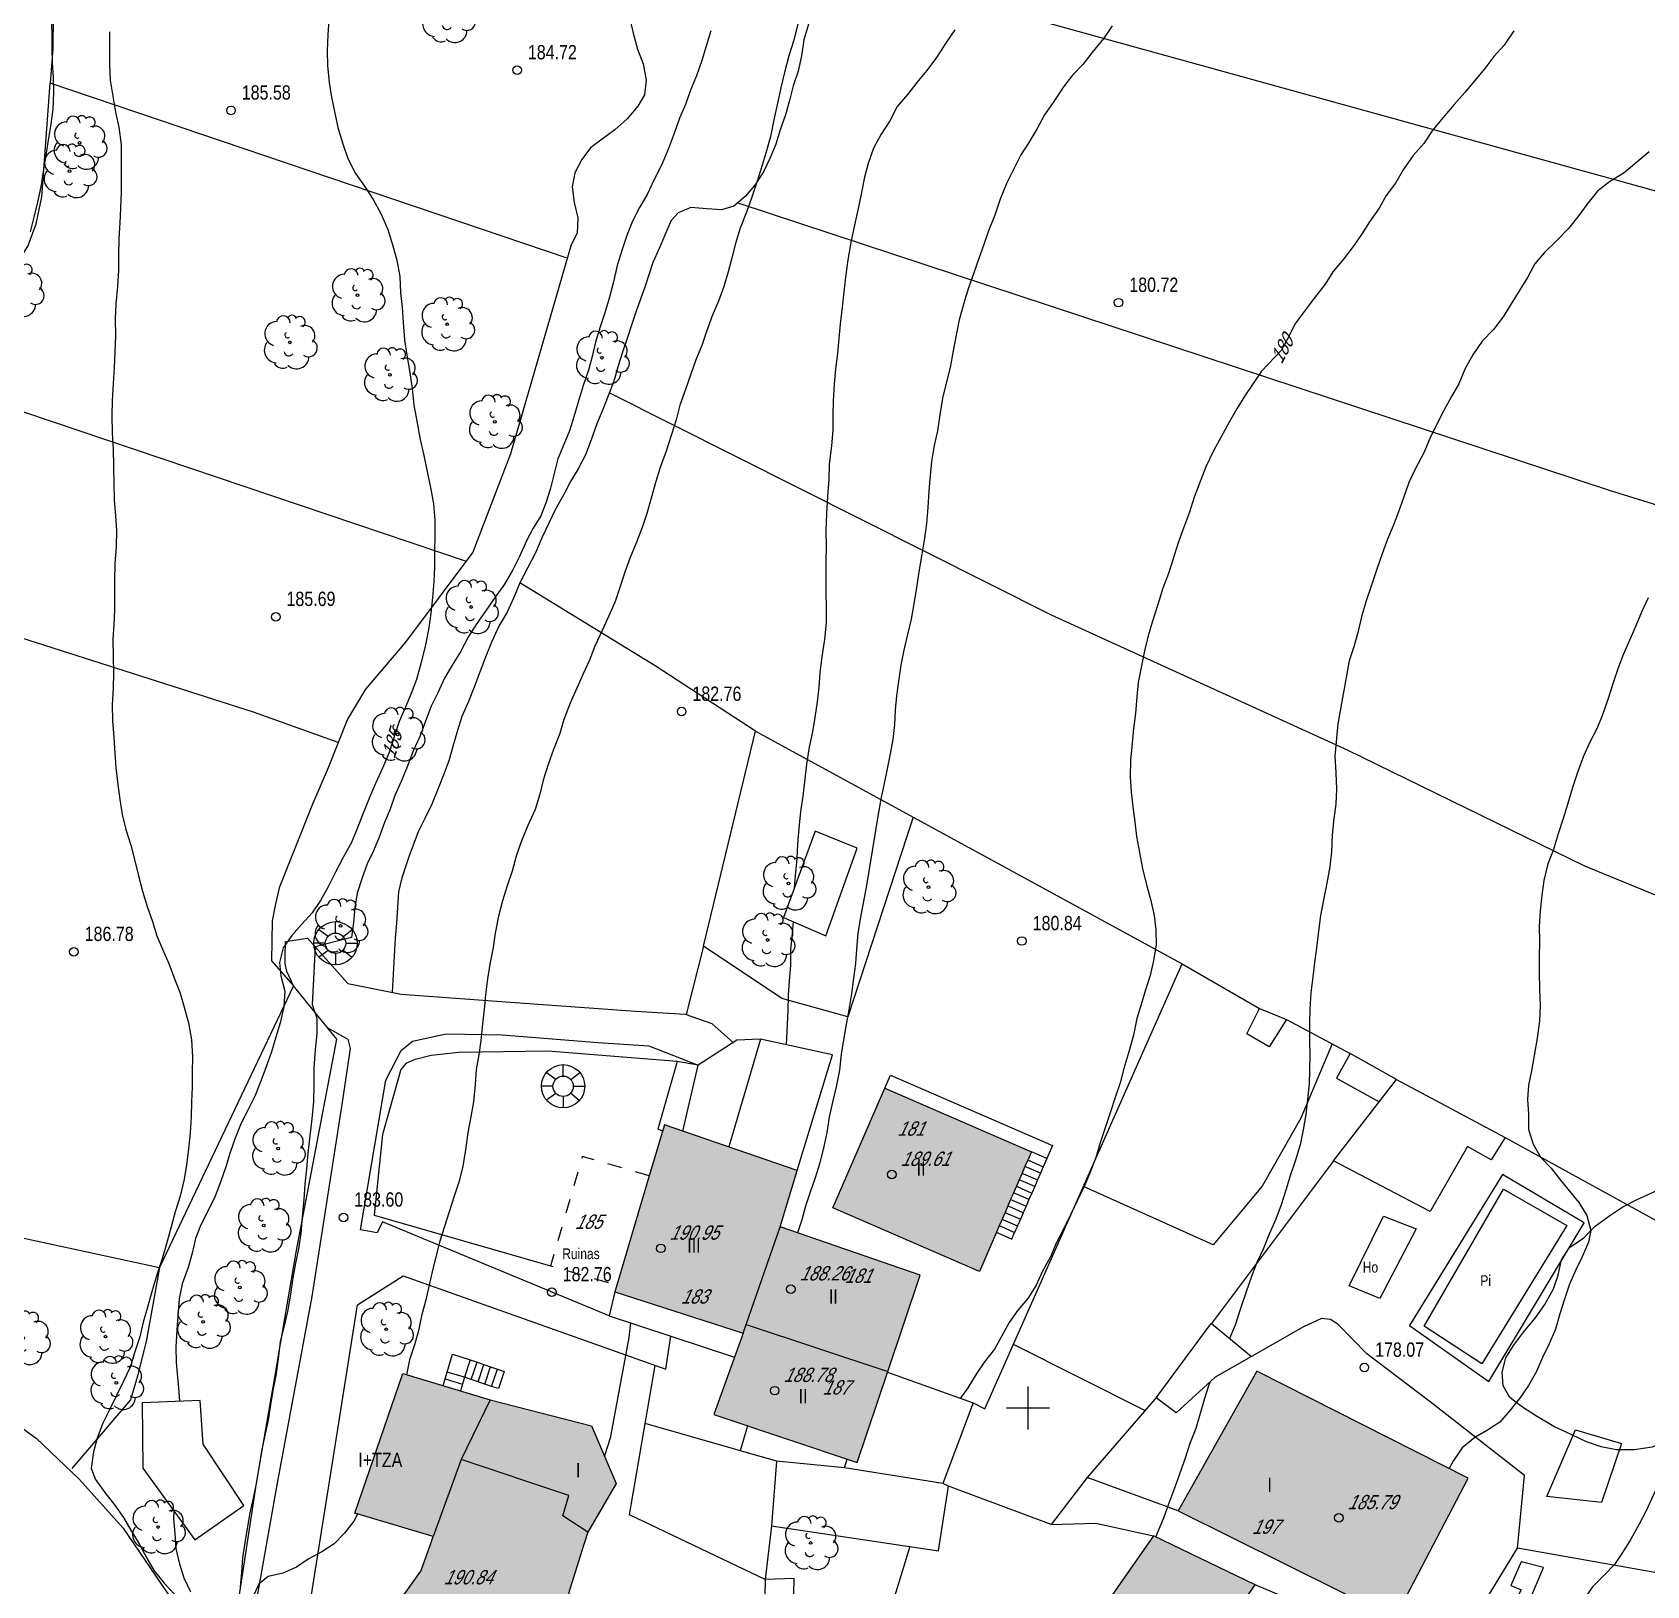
# Model space of a CAD drawing. Header units: metres. Extents: x 523239 to 523998, y 4669208 to 4669802.
# Drawn here: x 523430.5 to 523543.2, y 4669487.6 to 4669596 of the extents above; entities that cross this region are included whole.
import ezdxf
from ezdxf.enums import TextEntityAlignment as Align

# ---------------------------------------------------------------- set-up
doc = ezdxf.new("R2010")
doc.units = ezdxf.units.M
doc.header["$MEASUREMENT"] = 0
doc.linetypes.add('DISCONT', pattern=[2, 1, -1])
for name, color, linetype in [('031006 Cota terreno', 9, 'Continuous'), ('031007 Cota edificio', 7, 'Continuous'), ('032011 Curva cada 1 m', 40, 'Continuous'), ('032015 Curva cada 5 m', 34, 'Continuous'), ('032022 Curva cada 1 m de baja fiabilidad', 40, 'Continuous'), ('033006 Texto cota terreno', 9, 'Continuous'), ('033007 Texto cota edificio', 9, 'Continuous'), ('033015 Texto curva maestra', 42, 'Continuous'), ('042013 Piscina', 4, 'Continuous'), ('052001 Edificacion', 2, 'Continuous'), ('052004 Porche Tejavana', 7, 'Continuous'), ('052005 Ruinas', 2, 'DISCONT'), ('052006 Division alturas', 9, 'Continuous'), ('052007 Medianera principal', 7, 'Continuous'), ('052016 Cobertizo', 7, 'Continuous'), ('052020 Edificacion alero', 2, 'Continuous'), ('052024 Horreo', 7, 'Continuous'), ('052027 Edificacion por pie_alero', 2, 'Continuous'), ('052028 Edificacion pie nuevo', 2, 'Continuous'), ('053000 Textos varios', 7, 'Continuous'), ('053006 Texto altura edificio', 7, 'Continuous'), ('053009 Texto altura edificio predominante', 7, 'Continuous'), ('063002 Texto portal', 7, 'Continuous'), ('072003 Camino', 7, 'Continuous'), ('072004 Bordillo Acera', 1, 'Continuous'), ('072013 Escaleras', 1, 'Continuous'), ('082001 Valla Alambrada', 7, 'ALAMBRADA'), ('082002 Muro Tapia', 6, 'Continuous'), ('082003 Puerta', 7, 'Continuous'), ('082004 Linde', 3, 'Continuous'), ('082009 Linde Antigua', 104, 'Continuous'), ('101001 Arbol', 3, 'Continuous'), ('102002 Zona arbolada', 3, 'MASA'), ('102006 Seto', 3, 'SETO'), ('141001 Farola baculo', 7, 'Continuous'), ('990001 Sombreados', 7, 'Continuous'), ('992007 Cuadricula', 7, 'Continuous')]:
    doc.layers.add(name, color=color, linetype=linetype)
doc.styles.get("Standard").update_dxf_attribs({"font": 'arial.ttf'})
doc.linetypes.add('ALAMBRADA', pattern='A,3,[131,GEOGRAMA.SHX,S=0.5,R=0,X=0,Y=0],3', length=6)
doc.linetypes.add('MASA', pattern='A,0.0001,[130,GEOGRAMA.SHX,S=0.5,R=180,X=0,Y=0],-2.9', length=2.9001)
doc.linetypes.add('SETO', pattern='A,0,-1.2,1,[135,GEOGRAMA.SHX,S=0.4,R=0,X=0.5,Y=-0.5],1', length=3.2)

# ---------------------------------------------------------------- blocks, each defined once
blk = doc.blocks.new('COTAP')
at = {"color": 0}
blk.add_circle((0, 0), 0.3, dxfattribs=at)
blk = doc.blocks.new('ARBOL')
at = {"color": 0}
blk.add_circle((0, 0), 0.0939, dxfattribs=at)
for centre, radius, start, end in [((-0.9, 0.61), 0.852, 92.28, 254.58), ((-0.45, 1.37), 0.48, 359.2878, 173.6078), ((0.16, 1.55), 0.336, 23.1565, 160.4665), ((0.7, 1.41), 0.384, 301.578, 139.328), ((1.05, 0.46), 0.708, 319.8556, 114.7656), ((-0.15, 0.51), 0.192, 119.14, 310.56), ((1.31, -0.4), 0.612, 235.5275, 62.0275), ((-0.89, -0.54), 0.888, 142.64, 266.54), ((-0.06, -0.61), 0.336, 189.64, 323.88), ((0.48, -1), 0.852, 224.67, 0.24), ((-0.48, -1.08), 0.72, 213.78, 295.32)]:
    blk.add_arc(centre, radius, start, end, dxfattribs=at)
blk = doc.blocks.new('FAROLAG')
at = {"color": 0}
for p, q in [((0, 0.71), (0, 1.51)), ((-0.71, 0), (-1.51, 0)), ((-1.17, 0.96), (-0.51, 0.49)), ((1.17, 0.95), (0.55, 0.45)), ((0.71, 0), (1.51, 0)), ((-1.17, -0.95), (-0.51, -0.48)), ((0, -0.71), (0, -1.51)), ((1.13, -1), (0.51, -0.49))]:
    blk.add_line(p, q, dxfattribs=at)
for radius in [1.51, 0.71]:
    blk.add_circle((0, 0), radius, dxfattribs=at)

msp = doc.modelspace()

# ---------------------------------------------------------------- hatches: boundary and pattern name
at = {"layer": '990001 Sombreados', "true_color": 0xafafaf}
for points in [[(523490.01, 4669522.32), (523500.23, 4669517.87), (523499.98, 4669517.3), (523499.78, 4669516.85), (523499.58, 4669516.39), (523499.38, 4669515.93), (523499.18, 4669515.47), (523498.98, 4669515.01), (523498.78, 4669514.55), (523498.59, 4669514.1), (523498.39, 4669513.64), (523498.19, 4669513.18), (523497.99, 4669512.72), (523497.79, 4669512.26), (523496.6, 4669509.53), (523486.38, 4669513.97)], [(523482.71, 4669512.64), (523480.33, 4669505.83), (523480.11, 4669505.21), (523471.16, 4669508.11), (523471.3, 4669508.58), (523473.57, 4669516.19), (523474.64, 4669519.77), (523483.9, 4669516.58)], [(523480.33, 4669505.83), (523490.21, 4669502.55), (523492.48, 4669509.26), (523482.71, 4669512.64)], [(523480.33, 4669505.83), (523480.11, 4669505.21), (523478.08, 4669499.54), (523488.07, 4669496.2), (523490.21, 4669502.55)], [(523510.47, 4669492.82), (523525.59, 4669485.31), (523530.7, 4669495.1), (523515.95, 4669502.56)], [(523462.47, 4669500.57), (523469.53, 4669498.75), (523471.26, 4669494.74), (523469.29, 4669491.33), (523469.01, 4669490.47), (523467.93, 4669487.06), (523468.61, 4669486.78), (523467.37, 4669483.33), (523463.62, 4669485.17), (523459.71, 4669479.7), (523457.63, 4669481.35), (523454.32, 4669483.98), (523457.63, 4669488.6), (523458.31, 4669490.48), (523458.5, 4669491.02), (523453.02, 4669492.66), (523456.37, 4669502.4)], [(523508.74, 4669491.08), (523515.85, 4669487.66), (523513.17, 4669483.81), (523506.36, 4669474.06), (523505.74, 4669473.16), (523502, 4669467.8), (523495.58, 4669472.24)]]:
    msp.add_hatch(color=253, dxfattribs=at).paths.add_polyline_path(points, flags=0)

# ---------------------------------------------------------------- linework, layer by layer
at = {"layer": '032011 Curva cada 1 m'}
for points, elevation in [([(523431.85, 4669597), (523431.89, 4669595.92), (523431.9, 4669594.9), (523431.92, 4669593.87), (523431.99, 4669592.85), (523432, 4669591.81), (523431.95, 4669590.65), (523431.81, 4669589.6), (523431.64, 4669588.48), (523431.47, 4669587.4), (523431.29, 4669586.3), (523431.13, 4669585.23), (523430.88, 4669584.15), (523430.63, 4669583.11), (523430.38, 4669582.08)], 187), ([(523435.91, 4669596.05), (523435.92, 4669594.88), (523435.91, 4669593.75), (523435.96, 4669592.67), (523436.14, 4669591.56), (523436.34, 4669590.44), (523436.56, 4669589.38), (523436.72, 4669588.17), (523436.73, 4669586.96), (523436.72, 4669585.92), (523436.73, 4669584.84), (523436.69, 4669583.72), (523436.63, 4669582.72), (523436.56, 4669581.62), (523436.55, 4669580.44), (523436.53, 4669579.41), (523436.47, 4669578.26), (523436.35, 4669577.05), (523436.31, 4669576.01), (523436.32, 4669574.85), (523436.28, 4669573.7), (523436.23, 4669572.62), (523436.16, 4669571.49), (523436.1, 4669570.29), (523436.08, 4669569.23), (523436.1, 4669568.06), (523436.16, 4669566.9), (523436.2, 4669565.7), (523436.21, 4669564.49), (523436.24, 4669563.39), (523436.33, 4669562.25), (523436.4, 4669561.25), (523436.37, 4669560.12), (523436.29, 4669558.94), (523436.26, 4669557.77), (523436.26, 4669556.72), (523436.26, 4669555.67), (523436.22, 4669554.67), (523436.14, 4669553.65), (523436.18, 4669552.47), (523436.2, 4669551.28), (523436.18, 4669550.24), (523436.11, 4669549.08), (523436.13, 4669547.96), (523436.21, 4669546.8), (523436.28, 4669545.7), (523436.35, 4669544.69), (523436.49, 4669543.51), (523436.64, 4669542.46), (523436.8, 4669541.43), (523437.05, 4669540.38), (523437.4, 4669539.28), (523437.65, 4669538.28), (523437.91, 4669537.22), (523438.21, 4669536.07), (523438.53, 4669534.99), (523438.91, 4669533.94), (523439.22, 4669532.96), (523439.6, 4669532.01), (523440.05, 4669531.01), (523440.44, 4669529.95), (523440.81, 4669529.02), (523441.12, 4669527.97), (523441.42, 4669526.87), (523441.64, 4669525.69), (523441.7, 4669524.51), (523441.69, 4669523.43), (523441.68, 4669522.38), (523441.64, 4669521.36), (523441.62, 4669520.33), (523441.55, 4669519.21), (523441.43, 4669518.07), (523441.29, 4669516.98), (523441.12, 4669515.98), (523440.84, 4669514.78), (523440.49, 4669513.68), (523440.21, 4669512.64), (523439.89, 4669511.46), (523439.58, 4669510.41), (523439.23, 4669509.37), (523438.89, 4669508.21), (523438.59, 4669507.11), (523438.27, 4669506), (523438.02, 4669504.97), (523437.66, 4669503.85), (523437.35, 4669502.85), (523436.9, 4669501.87), (523436.39, 4669500.87), (523435.92, 4669499.86), (523435.44, 4669498.95), (523435.06, 4669497.9), (523434.79, 4669496.93), (523434.64, 4669495.78), (523434.94, 4669495.01), (523435.59, 4669494.11), (523436.27, 4669493.24), (523436.9, 4669492.36), (523437.4, 4669491.47), (523437.99, 4669490.51), (523438.52, 4669489.51), (523439.03, 4669488.64), (523439.73, 4669487.77), (523440.44, 4669487)], 186), ([(523477.87, 4669596.11), (523477.54, 4669595.05), (523477.24, 4669594.05), (523476.86, 4669592.98), (523476.45, 4669591.96), (523476.1, 4669590.97), (523475.69, 4669590.01), (523475.32, 4669589.02), (523474.91, 4669587.89), (523474.44, 4669586.79), (523473.91, 4669585.73), (523473.42, 4669584.7), (523472.88, 4669583.77), (523472.4, 4669582.83), (523472.04, 4669581.89), (523471.67, 4669580.85), (523471.34, 4669579.73), (523471.08, 4669578.6), (523470.79, 4669577.52), (523470.48, 4669576.43), (523470.15, 4669575.46), (523469.82, 4669574.39), (523469.58, 4669573.39), (523469.32, 4669572.42), (523468.97, 4669571.35), (523468.62, 4669570.2), (523468.31, 4669569.18), (523468.01, 4669568.19), (523467.61, 4669567.25), (523467.2, 4669566.23), (523466.93, 4669565.21), (523466.67, 4669564.19), (523466.37, 4669563.21), (523466, 4669562.27), (523465.48, 4669561.4), (523465, 4669560.51), (523464.51, 4669559.42), (523464.05, 4669558.49), (523463.46, 4669557.5), (523462.82, 4669556.58), (523462.15, 4669555.62), (523461.55, 4669554.76), (523460.95, 4669553.85), (523460.41, 4669552.76), (523459.83, 4669551.85), (523459.29, 4669550.93), (523458.81, 4669549.92), (523458.35, 4669548.97), (523457.97, 4669547.94), (523457.58, 4669546.91), (523457.1, 4669545.87), (523456.72, 4669544.86), (523456.26, 4669543.73), (523455.83, 4669542.74), (523455.49, 4669541.8), (523455.1, 4669540.86), (523454.73, 4669539.84), (523454.33, 4669538.88), (523453.88, 4669537.98), (523453.55, 4669537), (523453.19, 4669535.93), (523453.02, 4669534.93), (523452.93, 4669533.88), (523452.79, 4669532.83), (523450.27, 4669532.18), (523450.06, 4669528.15), (523450.38, 4669527.2), (523450.38, 4669526.12), (523450.26, 4669524.99), (523450.17, 4669523.77), (523450.18, 4669522.55), (523450.15, 4669521.38), (523450.03, 4669520.17), (523449.88, 4669518.99), (523449.76, 4669517.79), (523449.65, 4669516.68), (523449.54, 4669515.61), (523449.47, 4669514.56), (523449.35, 4669513.33), (523449.26, 4669512.17), (523449.1, 4669511.1), (523448.9, 4669510.1), (523448.7, 4669509.08), (523448.54, 4669507.95), (523448.34, 4669506.73), (523448.07, 4669505.63), (523447.83, 4669504.63), (523447.68, 4669503.43), (523447.51, 4669502.27), (523447.31, 4669501.23), (523447.15, 4669500.23), (523446.98, 4669499.15), (523446.73, 4669497.98), (523446.51, 4669496.98), (523446.35, 4669495.96), (523446.18, 4669494.85), (523445.93, 4669493.7), (523445.71, 4669492.68), (523445.52, 4669491.58), (523445.35, 4669490.58), (523445.2, 4669489.54), (523445.12, 4669488.52), (523445.03, 4669487.52)], 184), ([(523483.94, 4669596.58), (523483.64, 4669595.4), (523483.3, 4669594.36), (523483, 4669593.2), (523482.76, 4669592.13), (523482.52, 4669591.06), (523482.27, 4669589.91), (523482.02, 4669588.73), (523481.75, 4669587.74), (523481.45, 4669586.74), (523481.09, 4669585.61), (523480.71, 4669584.44), (523480.36, 4669583.45), (523479.91, 4669582.34), (523479.58, 4669581.27), (523479.33, 4669580.26), (523479.07, 4669579.29), (523478.77, 4669578.27), (523478.39, 4669577.24), (523477.96, 4669576.22), (523477.56, 4669575.12), (523477.23, 4669574.16), (523476.83, 4669573.14), (523476.48, 4669572.15), (523476.09, 4669571.08), (523475.71, 4669569.98), (523475.45, 4669568.96), (523475.12, 4669567.93), (523474.74, 4669566.78), (523474.34, 4669565.63), (523474.04, 4669564.67), (523473.71, 4669563.49), (523473.41, 4669562.42), (523473.08, 4669561.45), (523472.69, 4669560.43), (523472.23, 4669559.36), (523471.9, 4669558.41), (523471.57, 4669557.4), (523471.18, 4669556.29), (523470.75, 4669555.28), (523470.28, 4669554.26), (523469.78, 4669553.16), (523469.4, 4669552.19), (523468.95, 4669551.23), (523468.52, 4669550.23), (523468.06, 4669549.19), (523467.62, 4669548.04), (523467.32, 4669547.07), (523466.9, 4669545.95), (523466.54, 4669544.97), (523466.17, 4669543.82), (523465.94, 4669542.83), (523465.62, 4669541.76), (523465.11, 4669540.64), (523464.66, 4669539.57), (523464.28, 4669538.51), (523464, 4669537.47), (523463.66, 4669536.43), (523463.32, 4669535.4), (523463.05, 4669534.33), (523462.83, 4669533.13), (523462.67, 4669532.13), (523462.45, 4669530.98), (523462.28, 4669529.96), (523462.14, 4669528.83), (523462.05, 4669527.81), (523461.93, 4669526.81), (523461.82, 4669525.65), (523461.68, 4669524.64), (523461.5, 4669523.63), (523461.42, 4669522.57), (523461.3, 4669521.36), (523461.1, 4669520.21), (523460.91, 4669519.23), (523460.76, 4669518.01), (523460.57, 4669516.87), (523460.3, 4669515.83), (523459.95, 4669514.79), (523459.6, 4669513.69), (523459.25, 4669512.59), (523458.95, 4669511.64), (523458.67, 4669510.54), (523458.43, 4669509.5), (523458.2, 4669508.48), (523457.96, 4669507.46), (523457.69, 4669506.43), (523457.46, 4669505.38), (523457.19, 4669504.41), (523456.85, 4669503.35), (523456.63, 4669502.32)], 183), ([(523494.9, 4669596.17), (523494.24, 4669595.23), (523493.61, 4669594.24), (523492.94, 4669593.35), (523492.24, 4669592.51), (523491.61, 4669591.69), (523490.87, 4669590.83), (523490.36, 4669589.84), (523489.75, 4669588.89), (523489.21, 4669587.93), (523488.85, 4669586.86), (523488.59, 4669585.89), (523488.36, 4669584.71), (523488.14, 4669583.71), (523487.9, 4669582.54), (523487.64, 4669581.33), (523487.43, 4669580.12), (523487.29, 4669579.1), (523487.14, 4669577.89), (523487.03, 4669576.82), (523486.89, 4669575.65), (523486.8, 4669574.65), (523486.7, 4669573.6), (523486.57, 4669572.52), (523486.47, 4669571.45), (523486.39, 4669570.3), (523486.37, 4669569.3), (523486.37, 4669568.24), (523486.28, 4669567.15), (523486.13, 4669565.87), (523486.09, 4669564.82), (523486.01, 4669563.61), (523485.93, 4669562.42), (523485.9, 4669561.22), (523485.91, 4669560.17), (523485.9, 4669559.06), (523485.9, 4669558.02), (523485.89, 4669556.97), (523485.92, 4669555.84), (523485.91, 4669554.81), (523485.79, 4669553.63), (523485.6, 4669552.45), (523485.48, 4669551.31), (523485.4, 4669550.31), (523485.28, 4669549.28), (523485.12, 4669548.19), (523484.95, 4669547.18), (523484.72, 4669546.11), (523484.53, 4669544.93), (523484.39, 4669543.71), (523484.28, 4669542.7), (523484.13, 4669541.63), (523484.01, 4669540.43), (523483.92, 4669539.38), (523483.86, 4669538.35), (523483.74, 4669537.17), (523483.69, 4669536.27)], 182), ([(523505.86, 4669596.45), (523505.28, 4669595.59), (523504.45, 4669594.57), (523503.81, 4669593.76), (523503.1, 4669593.01), (523502.47, 4669592.2), (523501.8, 4669591.18), (523501.14, 4669590.24), (523500.62, 4669589.25), (523500.04, 4669588.32), (523499.5, 4669587.45), (523498.97, 4669586.44), (523498.52, 4669585.5), (523498.06, 4669584.37), (523497.67, 4669583.25), (523497.24, 4669582.15), (523496.92, 4669581.2), (523496.57, 4669580.22), (523496.19, 4669579.16), (523495.84, 4669578.18), (523495.52, 4669577.1), (523495.19, 4669575.95), (523494.97, 4669574.88), (523494.77, 4669573.77), (523494.56, 4669572.62), (523494.28, 4669571.52), (523494.03, 4669570.47), (523493.84, 4669569.32), (523493.67, 4669568.2), (523493.45, 4669567.17), (523493.26, 4669566.05), (523493.16, 4669565.05), (523493.08, 4669564.01), (523493.01, 4669562.85), (523492.92, 4669561.72), (523492.78, 4669560.7), (523492.59, 4669559.58), (523492.39, 4669558.5), (523492.22, 4669557.27), (523492.03, 4669556.11), (523491.84, 4669555.06), (523491.59, 4669553.99), (523491.32, 4669552.89), (523491.12, 4669551.85), (523490.95, 4669550.72), (523490.81, 4669549.7), (523490.72, 4669548.7), (523490.68, 4669547.7), (523490.57, 4669546.65), (523490.37, 4669545.66), (523490.16, 4669544.61), (523489.96, 4669543.59), (523489.76, 4669542.6), (523489.54, 4669541.44), (523489.35, 4669540.31), (523488.73, 4669536.46), (523488.29, 4669534.13), (523488.13, 4669533.11), (523488.03, 4669532.03), (523487.95, 4669531.02), (523487.81, 4669529.99), (523487.67, 4669528.91), (523487.49, 4669527.79), (523487.3, 4669526.77), (523487.13, 4669525.69), (523486.96, 4669524.69), (523486.85, 4669523.57), (523486.6, 4669522.41), (523486.36, 4669521.35), (523486.13, 4669520.29), (523485.97, 4669519.23), (523485.74, 4669518.25), (523485.47, 4669517.1), (523485.15, 4669516.06), (523484.79, 4669515.06), (523484.48, 4669514.09), (523484.22, 4669513.12), (523483.91, 4669512.22)], 181), ([(523543.32, 4669587.66), (523542.48, 4669586.95), (523541.58, 4669586.2), (523540.57, 4669585.58), (523539.73, 4669584.93), (523538.98, 4669583.98), (523538.35, 4669583.14), (523537.71, 4669582.31), (523536.88, 4669581.47), (523536.03, 4669580.64), (523535.35, 4669579.84), (523534.83, 4669578.89), (523534.31, 4669578.03), (523533.71, 4669577.05), (523533.15, 4669576.16), (523532.46, 4669575.27), (523531.67, 4669574.46), (523531.03, 4669573.5), (523530.49, 4669572.54), (523530.04, 4669571.47), (523529.53, 4669570.58), (523529, 4669569.62), (523528.51, 4669568.67), (523528.03, 4669567.66), (523527.61, 4669566.66), (523527.02, 4669565.57), (523526.56, 4669564.6), (523526.18, 4669563.53), (523525.85, 4669562.55), (523525.46, 4669561.56), (523525.07, 4669560.63), (523524.7, 4669559.61), (523524.34, 4669558.53), (523523.95, 4669557.43), (523523.59, 4669556.34), (523523.29, 4669555.31), (523523.01, 4669554.11), (523522.72, 4669553.11), (523522.39, 4669552.14), (523521.61, 4669547.74), (523521.39, 4669545.49), (523521.47, 4669544.33), (523521.52, 4669543.18), (523521.46, 4669542.15), (523521.34, 4669541.13), (523521.22, 4669540), (523521.16, 4669538.82), (523521.05, 4669537.78), (523520.85, 4669536.62), (523520.61, 4669535.47), (523520.41, 4669534.38), (523520.27, 4669533.28), (523520.12, 4669532.12), (523519.98, 4669531.1), (523519.86, 4669530.1), (523519.73, 4669528.98), (523519.66, 4669527.85), (523519.63, 4669526.8), (523519.64, 4669525.61), (523519.65, 4669524.61), (523519.64, 4669523.6), (523519.61, 4669522.6), (523519.5, 4669521.52), (523519.37, 4669520.48), (523519.19, 4669519.42), (523518.97, 4669518.36), (523518.63, 4669517.22), (523518.29, 4669516.2), (523517.98, 4669515.19), (523517.66, 4669514.17), (523517.28, 4669513.18), (523516.82, 4669512.12), (523516.39, 4669511.08), (523515.96, 4669510.16), (523515.59, 4669509.18), (523515.22, 4669508.1), (523514.81, 4669506.95), (523514.45, 4669505.78), (523514.05, 4669504.85)], 179), ([(523543.26, 4669556.53), (523542.8, 4669555.53), (523542.4, 4669554.59), (523541.9, 4669553.48), (523541.49, 4669552.51), (523541.13, 4669551.52), (523540.79, 4669550.54), (523540.44, 4669549.45), (523540.08, 4669548.38), (523539.68, 4669547.4), (523539.2, 4669546.47), (523538.75, 4669545.48), (523538.36, 4669544.42), (523537.99, 4669543.3), (523537.64, 4669542.12), (523537.33, 4669541.15), (523536.98, 4669540.08), (523536.63, 4669538.91), (523536.26, 4669537.97), (523535.98, 4669536.82), (523535.84, 4669535.8), (523535.72, 4669534.67), (523535.66, 4669533.61), (523535.67, 4669532.56), (523535.66, 4669531.46), (523535.65, 4669530.41), (523535.67, 4669529.23), (523535.73, 4669528.11), (523535.67, 4669527.03), (523535.51, 4669525.82), (523535.3, 4669524.61), (523535.11, 4669523.52), (523534.9, 4669522.53), (523534.83, 4669521.53), (523534.9, 4669520.5), (523534.91, 4669519.43), (523535.24, 4669518.4), (523535.76, 4669517.47), (523536.49, 4669516.73), (523537.14, 4669515.91), (523537.78, 4669515.12), (523538.43, 4669514.33), (523538.98, 4669513.43), (523539.26, 4669512.38)], 178), ([(523483.61, 4669533.94), (523483.54, 4669533.11), (523483.43, 4669532), (523483.42, 4669530.88), (523483.33, 4669529.81), (523483.27, 4669528.81), (523483.23, 4669527.75), (523483.11, 4669525.35)], 182), ([(523472.25, 4669505.94), (523472.15, 4669504.93), (523470.85, 4669497.9), (523470.44, 4669496.65)], 182), ([(523512.7, 4669501.81), (523512.61, 4669501.62), (523512.3, 4669500.65), (523512.01, 4669499.61), (523511.7, 4669498.56), (523511.28, 4669497.51), (523510.95, 4669496.49), (523510.57, 4669495.37), (523510.22, 4669494.4), (523509.79, 4669493.28), (523509.44, 4669492.3), (523509.01, 4669491.27), (523508.9, 4669491)], 179), ([(523534.06, 4669500.38), (523533.65, 4669499.86), (523532.9, 4669499), (523532.05, 4669498.46), (523531.16, 4669497.95), (523530.29, 4669497.22), (523529.67, 4669496.33), (523529.38, 4669495.77)], 178), ([(523480.43, 4669498.75), (523479.91, 4669497.01)], 181), ([(523545.12, 4669498.13), (523545.02, 4669497.8), (523544.72, 4669496.85), (523544.36, 4669495.81), (523544.02, 4669494.81), (523543.62, 4669493.89), (523543.13, 4669492.82), (523542.63, 4669491.88), (523542.04, 4669490.84), (523541.48, 4669489.92), (523540.91, 4669489.07), (523540.2, 4669488.34), (523539.38, 4669487.51), (523538.71, 4669486.54), (523538.03, 4669485.76), (523537.17, 4669485.11), (523537.01, 4669484.97)], 177), ([(523453.22, 4669492.6), (523452.97, 4669492.1), (523452.31, 4669491.26), (523451.59, 4669490.53), (523450.72, 4669489.97), (523449.78, 4669489.45), (523448.95, 4669488.89), (523448.01, 4669488.47), (523446.98, 4669488.24), (523446.34, 4669487.71), (523445.94, 4669486.87)], 183)]:
    msp.add_lwpolyline(points, dxfattribs=dict(at, elevation=elevation))
at = {"layer": '032015 Curva cada 5 m'}
for points, elevation in [([(523451.22, 4669596.88), (523451.15, 4669595.84), (523451.11, 4669594.71), (523451.13, 4669593.68), (523451.24, 4669592.51), (523451.41, 4669591.48), (523451.63, 4669590.37), (523451.85, 4669589.37), (523452.2, 4669588.22), (523452.54, 4669587.21), (523453.08, 4669586.15), (523453.74, 4669585.2), (523454.31, 4669584.35), (523454.84, 4669583.36), (523455.33, 4669582.24), (523455.68, 4669581.11), (523455.96, 4669580.11), (523456.16, 4669578.96), (523456.22, 4669577.83), (523456.33, 4669576.82), (523456.4, 4669575.75), (523456.5, 4669574.54), (523456.66, 4669573.47), (523456.84, 4669572.41), (523457.02, 4669571.15), (523457.15, 4669569.99), (523457.37, 4669568.76), (523457.59, 4669567.6), (523457.85, 4669566.47), (523458.1, 4669565.25), (523458.33, 4669564.13), (523458.52, 4669563.1), (523458.61, 4669561.99), (523458.62, 4669560.92), (523458.59, 4669559.74), (523458.59, 4669558.69), (523458.55, 4669557.69), (523458.44, 4669556.56), (523458.32, 4669555.46), (523458.2, 4669554.44), (523457.97, 4669553.26), (523457.65, 4669552.03), (523457.34, 4669550.83), (523456.96, 4669549.86), (523456.55, 4669548.87), (523456.13, 4669547.91), (523455.79, 4669546.91), (523455.42, 4669545.74), (523454.95, 4669544.65), (523454.46, 4669543.58), (523454.06, 4669542.61), (523453.58, 4669541.44), (523453.19, 4669540.44), (523452.79, 4669539.47), (523452.23, 4669538.46), (523451.69, 4669537.4), (523451.17, 4669536.38), (523450.64, 4669535.41), (523450.05, 4669534.56), (523449.33, 4669533.77), (523448.64, 4669532.97), (523448.04, 4669532.11), (523447.77, 4669531.09), (523447.87, 4669530.17), (523448.14, 4669529.09), (523448.07, 4669528), (523447.83, 4669526.89), (523447.52, 4669525.88), (523447.22, 4669524.85), (523446.87, 4669523.88), (523446.49, 4669522.87), (523446.08, 4669521.8), (523445.56, 4669520.78), (523445.11, 4669519.87), (523444.67, 4669518.83), (523444.34, 4669517.84), (523444.04, 4669516.82), (523443.69, 4669515.82), (523443.28, 4669514.78), (523442.77, 4669513.74), (523442.29, 4669512.77), (523441.91, 4669511.82), (523441.68, 4669510.8), (523441.39, 4669509.81), (523440.98, 4669508.67), (523440.77, 4669507.61), (523440.69, 4669506.42), (523440.6, 4669505.42), (523440.53, 4669504.24), (523440.56, 4669503.18), (523440.65, 4669502.16), (523440.75, 4669501.13), (523440.8, 4669500.46)], 185), ([(523533.89, 4669596.1), (523533.21, 4669595.11), (523532.49, 4669594.32), (523531.87, 4669593.49), (523531.14, 4669592.61), (523530.46, 4669591.8), (523529.73, 4669590.96), (523528.93, 4669590.05), (523528.19, 4669589.14), (523527.6, 4669588.24), (523526.86, 4669587.4), (523526.17, 4669586.41), (523525.63, 4669585.49), (523524.97, 4669584.63), (523524.49, 4669583.73), (523523.81, 4669582.79), (523523.25, 4669581.9), (523522.69, 4669581.06), (523522, 4669580.18), (523521.27, 4669579.29), (523520.73, 4669578.43), (523519.98, 4669577.47), (523519.32, 4669576.61), (523518.61, 4669575.65), (523518.17, 4669574.74), (523517.66, 4669573.8), (523516.28, 4669572.37), (523515.11, 4669570.64), (523514.56, 4669569.73), (523514.02, 4669568.81), (523513.48, 4669567.77), (523512.93, 4669566.81), (523512.39, 4669565.69), (523511.58, 4669563.56), (523511.26, 4669562.52), (523510.85, 4669561.4), (523510.45, 4669560.3), (523510.1, 4669559.2), (523509.8, 4669558.23), (523509.41, 4669557.21), (523509.04, 4669556.08), (523508.68, 4669554.91), (523508.38, 4669553.89), (523508.12, 4669552.84), (523507.9, 4669551.8), (523507.68, 4669550.64), (523507.59, 4669549.62), (523507.5, 4669548.47), (523507.36, 4669547.41), (523507.27, 4669546.39), (523507.14, 4669545.21), (523507.13, 4669544.05), (523507.18, 4669543.01), (523507.3, 4669541.96), (523507.45, 4669540.91), (523507.57, 4669539.88), (523507.77, 4669538.77), (523507.97, 4669537.65), (523508.26, 4669536.51), (523508.55, 4669535.51), (523508.79, 4669534.36), (523508.92, 4669533.36), (523508.93, 4669532.31), (523508.76, 4669531.24), (523508.52, 4669530.18), (523508.2, 4669529.19), (523507.89, 4669528.15), (523507.59, 4669527.17), (523507.35, 4669526.02), (523507.03, 4669524.85), (523506.69, 4669523.69), (523506.43, 4669522.7), (523506.08, 4669521.66), (523505.74, 4669520.66), (523505.4, 4669519.61), (523505.02, 4669518.51), (523504.72, 4669517.49), (523504.32, 4669516.45), (523503.94, 4669515.51), (523503.45, 4669514.51), (523502.98, 4669513.52), (523502.49, 4669512.53), (523501.99, 4669511.54), (523501.56, 4669510.55), (523501, 4669509.55), (523500.53, 4669508.53), (523499.97, 4669507.63), (523499.29, 4669506.82), (523498.68, 4669505.96), (523498.14, 4669504.99), (523497.65, 4669504.1), (523496.96, 4669503.21), (523496.38, 4669502.36), (523495.79, 4669501.4), (523495.27, 4669500.67)], 180), ([(523440.41, 4669492.82), (523440.37, 4669492.28), (523440.46, 4669491.24), (523440.53, 4669490.2), (523440.77, 4669489.2), (523441.11, 4669488.14), (523441.56, 4669487.16)], 185), ([(523491.75, 4669490.33), (523490.23, 4669485.4)], 180)]:
    msp.add_lwpolyline(points, dxfattribs=dict(at, elevation=elevation))
at = {"layer": '032022 Curva cada 1 m de baja fiabilidad', "elevation": 178}
msp.add_lwpolyline([(523539.26, 4669512.38), (523539.09, 4669511.57), (523538.65, 4669510.55), (523538.21, 4669509.65), (523537.78, 4669508.64), (523537.4, 4669507.53), (523537.1, 4669506.57), (523536.79, 4669505.5), (523536.36, 4669504.47), (523535.89, 4669503.53), (523535.46, 4669502.55), (523534.9, 4669501.56), (523534.3, 4669500.69), (523534.06, 4669500.38)], dxfattribs=at)
at = {"layer": '042013 Piscina', "flags": 128}
msp.add_lwpolyline([(523531.65, 4669503.07), (523527.63, 4669505.71), (523533.16, 4669515.26), (523537.58, 4669512.73), (523531.65, 4669503.07)], dxfattribs=at)
at = {"layer": '052001 Edificacion', "flags": 128}
for points in [[(523490.01, 4669522.32), (523500.23, 4669517.87), (523499.98, 4669517.3), (523499.78, 4669516.85), (523499.58, 4669516.39), (523499.38, 4669515.93), (523499.18, 4669515.47), (523498.98, 4669515.01), (523498.78, 4669514.55), (523498.59, 4669514.1), (523498.39, 4669513.64), (523498.19, 4669513.18), (523497.99, 4669512.72), (523497.79, 4669512.26), (523496.6, 4669509.53), (523486.38, 4669513.97), (523490.01, 4669522.32)], [(523515.85, 4669487.66), (523508.74, 4669491.08)]]:
    msp.add_lwpolyline(points, dxfattribs=at)
at = {"layer": '052004 Porche Tejavana', "flags": 128}
for points in [[(523518.03, 4669527.12), (523516.81, 4669525.2), (523515.27, 4669526.12), (523516.15, 4669527.88), (523518.03, 4669527.12)], [(523525.7, 4669522.93), (523522.46, 4669524.74), (523521.51, 4669523.01), (523524.49, 4669521.36)], [(523471.16, 4669508.11), (523470.78, 4669506.43), (523479.52, 4669503.55)], [(523512.77, 4669505.89), (523512.79, 4669505.89), (523515.58, 4669503.59), (523513.06, 4669502.14), (523510.34, 4669499.65), (523508.93, 4669500.71), (523512.77, 4669505.89)], [(523487.19, 4669495.83), (523482.44, 4669496.28), (523482.09, 4669491.77), (523493.76, 4669490.03), (523494.45, 4669494.55), (523494.04, 4669494.72)], [(523534.95, 4669486.49), (523535.96, 4669488.87), (523534.4, 4669489.27), (523533.67, 4669487.6), (523534.4, 4669487.31), (523534.09, 4669486.76), (523534.95, 4669486.49)]]:
    msp.add_lwpolyline(points, dxfattribs=at)
at = {"layer": '052005 Ruinas', "flags": 128}
msp.add_lwpolyline([(523473.57, 4669516.19), (523468.89, 4669517.55), (523466.68, 4669509.92), (523471.3, 4669508.58)], dxfattribs=at)
at = {"layer": '052006 Division alturas', "flags": 128}
for points in [[(523462.47, 4669500.57), (523460.44, 4669496.4)], [(523460.44, 4669496.4), (523458.5, 4669491.02)], [(523469.29, 4669491.33), (523467.55, 4669492.48), (523467.95, 4669493.9), (523460.44, 4669496.4)]]:
    msp.add_lwpolyline(points, dxfattribs=at)
at = {"layer": '052007 Medianera principal', "flags": 128}
for points in [[(523480.33, 4669505.83), (523482.71, 4669512.64)], [(523480.11, 4669505.21), (523480.33, 4669505.83)], [(523480.33, 4669505.83), (523490.21, 4669502.55)]]:
    msp.add_lwpolyline(points, dxfattribs=at)
at = {"layer": '052016 Cobertizo', "flags": 128}
for points in [[(523485.88, 4669532.95), (523488.07, 4669539.07), (523485.14, 4669540.25), (523482.94, 4669534.23), (523485.88, 4669532.95)], [(523483.9, 4669516.58), (523486.35, 4669524.64), (523481.32, 4669525.75), (523479.11, 4669518.23)], [(523521.31, 4669517.24), (523525.7, 4669522.93), (523533.29, 4669518.88), (523532.3, 4669517.31), (523530.65, 4669518.25), (523528.06, 4669513.72), (523521.31, 4669517.24)], [(523490.19, 4669502.49), (523496.17, 4669500.35), (523494.04, 4669494.72), (523487.19, 4669495.83), (523487.38, 4669496.43)], [(523445.28, 4669493.2), (523442.45, 4669497.48), (523442.24, 4669500.52), (523438.2, 4669500.35), (523438.25, 4669495.81), (523441.86, 4669490.8), (523445.28, 4669493.2)], [(523485.38, 4669484.85), (523483.62, 4669484.97), (523483.67, 4669488.1), (523481.65, 4669488.04), (523481.57, 4669483.4)], [(523513.17, 4669483.81), (523518.9, 4669479.49), (523519.32, 4669479.16), (523520.28, 4669480.24), (523521.02, 4669479.72), (523523.54, 4669477.98), (523526.31, 4669481.31), (523523.58, 4669483.93), (523523.87, 4669484.26), (523515.85, 4669487.66)]]:
    msp.add_lwpolyline(points, dxfattribs=at)
at = {"layer": '052020 Edificacion alero', "flags": 128}
for points in [[(523482.71, 4669512.64), (523483.9, 4669516.58), (523474.64, 4669519.77)], [(523490.21, 4669502.55), (523492.48, 4669509.26), (523482.71, 4669512.64)], [(523471.16, 4669508.11), (523480.11, 4669505.21)], [(523480.11, 4669505.21), (523478.08, 4669499.54), (523488.07, 4669496.2), (523490.21, 4669502.55)], [(523510.47, 4669492.82), (523525.59, 4669485.31), (523530.7, 4669495.1), (523515.95, 4669502.56), (523510.47, 4669492.82)]]:
    msp.add_lwpolyline(points, dxfattribs=at)
at = {"layer": '052024 Horreo', "flags": 128}
msp.add_lwpolyline([(523524.8, 4669513.38), (523527.08, 4669512.5), (523524.53, 4669507.65), (523522.39, 4669508.52), (523524.8, 4669513.38)], dxfattribs=at)
at = {"layer": '052027 Edificacion por pie_alero', "flags": 128}
for points in [[(523462.47, 4669500.57), (523469.53, 4669498.75), (523471.26, 4669494.74), (523469.29, 4669491.33), (523469.01, 4669490.47), (523467.93, 4669487.06), (523468.61, 4669486.78), (523467.37, 4669483.33), (523463.62, 4669485.17), (523459.71, 4669479.7), (523457.63, 4669481.35), (523454.32, 4669483.98), (523457.63, 4669488.6), (523458.31, 4669490.48), (523458.5, 4669491.02), (523453.02, 4669492.66), (523456.37, 4669502.4), (523462.47, 4669500.57)], [(523508.74, 4669491.08), (523495.58, 4669472.24), (523502, 4669467.8), (523505.74, 4669473.16), (523506.36, 4669474.06), (523513.17, 4669483.81), (523515.85, 4669487.66)]]:
    msp.add_lwpolyline(points, dxfattribs=at)
at = {"layer": '052028 Edificacion pie nuevo', "flags": 128}
msp.add_lwpolyline([(523474.64, 4669519.77), (523473.57, 4669516.19), (523471.3, 4669508.58), (523471.16, 4669508.11)], dxfattribs=at)
at = {"layer": '072003 Camino', "flags": 128}
for points in [[(523448.75, 4669529.47), (523448.29, 4669530.47), (523448.18, 4669531.03), (523448.18, 4669531.47), (523448.19, 4669532.55), (523449.72, 4669532.79), (523452.53, 4669529.63), (523456.25, 4669528.89), (523463.9, 4669528.31), (523472.61, 4669527.69), (523476.07, 4669527.48), (523477.93, 4669526.84), (523479.45, 4669525.49)], [(523451.1, 4669526.56), (523452.54, 4669525.74), (523452.71, 4669525.08), (523452.13, 4669521.18), (523450.02, 4669507.78), (523447.63, 4669494.89), (523445.94, 4669485.3), (523445.73, 4669482.36), (523446, 4669480.03), (523446.64, 4669474.43)], [(523470.78, 4669506.43), (523454.95, 4669513), (523454.59, 4669512.22), (523453.43, 4669512.44), (523455.19, 4669522.87), (523456.25, 4669524.95), (523457.05, 4669525.61), (523459.41, 4669526.12), (523463.31, 4669526.03), (523470, 4669525.51), (523473.55, 4669525.28), (523476.98, 4669523.92)]]:
    msp.add_lwpolyline(points, dxfattribs=at)
at = {"layer": '072004 Bordillo Acera', "flags": 128}
for points in [[(523490.01, 4669522.32), (523490.41, 4669523.23), (523501.7, 4669518.32), (523501.3, 4669517.4), (523500.23, 4669517.87)], [(523533.09, 4669516.3), (523526.62, 4669505.75), (523532.15, 4669501.84), (523538.8, 4669512.91), (523533.09, 4669516.3)]]:
    msp.add_lwpolyline(points, dxfattribs=at)
at = {"layer": '072013 Escaleras', "flags": 128}
for points in [[(523499.98, 4669517.3), (523500.08, 4669517.26), (523501.06, 4669516.84)], [(523501.3, 4669517.4), (523501.06, 4669516.84)], [(523499.58, 4669516.39), (523499.69, 4669516.34), (523500.66, 4669515.92)], [(523500.86, 4669516.38), (523499.89, 4669516.8), (523499.78, 4669516.85)], [(523500.86, 4669516.38), (523500.66, 4669515.92)], [(523501.06, 4669516.84), (523500.86, 4669516.38)], [(523500.06, 4669514.54), (523499.09, 4669514.97), (523498.98, 4669515.01)], [(523499.18, 4669515.47), (523499.29, 4669515.43), (523500.26, 4669515)], [(523500.46, 4669515.46), (523499.49, 4669515.88), (523499.38, 4669515.93)], [(523500.26, 4669515), (523500.06, 4669514.54)], [(523500.46, 4669515.46), (523500.26, 4669515)], [(523500.66, 4669515.92), (523500.46, 4669515.46)], [(523499.66, 4669513.63), (523498.69, 4669514.05), (523498.59, 4669514.1)], [(523498.78, 4669514.55), (523498.89, 4669514.51), (523499.86, 4669514.09)], [(523499.86, 4669514.09), (523499.66, 4669513.63)], [(523500.06, 4669514.54), (523499.86, 4669514.09)], [(523497.99, 4669512.72), (523498.09, 4669512.68), (523499.06, 4669512.25)], [(523498.19, 4669513.18), (523498.29, 4669513.13), (523499.26, 4669512.71)], [(523498.39, 4669513.64), (523498.49, 4669513.59), (523499.46, 4669513.17)], [(523499.26, 4669512.71), (523499.06, 4669512.25)], [(523499.46, 4669513.17), (523499.26, 4669512.71)], [(523499.66, 4669513.63), (523499.46, 4669513.17)], [(523497.79, 4669512.26), (523497.89, 4669512.22), (523498.86, 4669511.79), (523499.06, 4669512.25)], [(523459.33, 4669502.03), (523459.85, 4669503.76), (523461.08, 4669503.35)], [(523460.68, 4669502.15), (523459.48, 4669502.51)], [(523461.08, 4669503.35), (523460.68, 4669502.15)], [(523461.08, 4669503.35), (523461.56, 4669503.19)], [(523461.15, 4669501.99), (523461.56, 4669503.19)], [(523461.56, 4669503.19), (523462.03, 4669503.03)], [(523461.63, 4669501.83), (523462.03, 4669503.03)], [(523462.03, 4669503.03), (523462.5, 4669502.87)], [(523462.1, 4669501.67), (523462.5, 4669502.87)], [(523462.5, 4669502.87), (523462.98, 4669502.71)], [(523462.57, 4669501.51), (523462.98, 4669502.71)], [(523462.98, 4669502.71), (523463.45, 4669502.55), (523463.05, 4669501.35), (523462.57, 4669501.51)], [(523459.19, 4669501.55), (523459.33, 4669502.03)], [(523459.33, 4669502.03), (523460.54, 4669501.67)], [(523460.54, 4669501.67), (523460.39, 4669501.19)], [(523460.68, 4669502.15), (523460.54, 4669501.67)], [(523461.15, 4669501.99), (523460.68, 4669502.15)], [(523462.1, 4669501.67), (523461.15, 4669501.99)], [(523462.57, 4669501.51), (523462.1, 4669501.67)]]:
    msp.add_lwpolyline(points, dxfattribs=at)
at = {"layer": '082001 Valla Alambrada', "flags": 128}
for points in [[(523491.99, 4669541.23), (523487.42, 4669527.3), (523482.81, 4669528.57), (523477.36, 4669532.24), (523480.98, 4669547.24), (523510.75, 4669530.99), (523516.15, 4669527.88)], [(523448.75, 4669529.47), (523439.39, 4669509.81)], [(523518.03, 4669527.12), (523522.46, 4669524.74)], [(523521.21, 4669525.41), (523519.02, 4669520.23), (523516.34, 4669515.48), (523512.9, 4669511.38), (523503.86, 4669515.46)], [(523475.52, 4669524.17), (523466.5, 4669524.9), (523460.28, 4669524.8), (523458.36, 4669524.61), (523457.18, 4669524.3), (523456.58, 4669524.03), (523456.23, 4669523.63), (523454.97, 4669519.08), (523454.37, 4669513.46), (523466.68, 4669509.92)], [(523533.29, 4669518.88), (523558.03, 4669505.26)], [(523424.76, 4669512.97), (523439.39, 4669509.81)], [(523439.39, 4669509.81), (523438.5, 4669504.76), (523437.86, 4669502.21), (523437.38, 4669500.57), (523433.29, 4669495.77)], [(523530.64, 4669484.48), (523534.15, 4669490.22), (523534.64, 4669495.29), (523528.04, 4669500.42), (523523.64, 4669503.77), (523521.63, 4669505.82), (523521.09, 4669506.18), (523520.46, 4669506.25), (523519.22, 4669505.66), (523515.58, 4669503.59)], [(523423.91, 4669502.87), (523430.79, 4669497.89), (523433.81, 4669495), (523436.86, 4669491.62), (523440.33, 4669486.51), (523443.79, 4669479.19), (523445.12, 4669475.35), (523437, 4669464.84), (523433.14, 4669458.7), (523427.11, 4669447.72), (523426.01, 4669448.62), (523418.96, 4669439.91), (523413.85, 4669436.05), (523406.77, 4669432.56), (523393.79, 4669426.2), (523387.39, 4669424.32), (523385.77, 4669424.78), (523384.51, 4669425.64), (523382.91, 4669427.64), (523382.17, 4669430.14), (523379.9, 4669444.06), (523378.85, 4669455.77)], [(523509, 4669500.81), (523504.11, 4669495.15)], [(523536.19, 4669493.82), (523538.18, 4669498.48), (523541.39, 4669497.51), (523540, 4669493.41), (523536.19, 4669493.82)]]:
    msp.add_lwpolyline(points, dxfattribs=at)
at = {"layer": '082002 Muro Tapia', "flags": 128}
for points in [[(523496.17, 4669500.35), (523496.98, 4669499.93), (523510.75, 4669530.99)], [(523481.32, 4669525.75), (523479.67, 4669525.66)], [(523475.52, 4669524.17), (523474.17, 4669519.45), (523474.51, 4669519.35)], [(523475.92, 4669519.33), (523476.98, 4669523.92)], [(523521.31, 4669517.24), (523512.79, 4669505.89)], [(523450.24, 4669478.96), (523449.21, 4669482.01), (523451.55, 4669496.61), (523453.21, 4669507.19), (523456.4, 4669509.22)], [(523558.03, 4669505.26), (523550.16, 4669487.37), (523534.15, 4669490.22)], [(523482.09, 4669491.77), (523481.65, 4669488.04), (523472.19, 4669492.54), (523473.98, 4669502.97)], [(523482.44, 4669496.28), (523473.29, 4669498.92)], [(523510.47, 4669492.82), (523504.11, 4669495.15)], [(523501.62, 4669491.87), (523494.45, 4669494.55)]]:
    msp.add_lwpolyline(points, dxfattribs=at)
at = {"layer": '082003 Puerta', "flags": 128}
for points in [[(523479.67, 4669525.66), (523476.98, 4669523.92), (523475.52, 4669524.17)], [(523474.73, 4669502.7), (523475.08, 4669505.01)], [(523447.15, 4669500.41), (523447.46, 4669502.25)], [(523504.11, 4669495.15), (523501.62, 4669491.87)]]:
    msp.add_lwpolyline(points, dxfattribs=at)
at = {"layer": '082004 Linde', "flags": 128}
for points in [[(523472.29, 4669596.65), (523472.44, 4669595.94), (523472.76, 4669594.84), (523473.14, 4669593.81), (523473.36, 4669592.67), (523473.23, 4669591.65), (523472.78, 4669590.85), (523472.04, 4669589.96), (523471.16, 4669589.2), (523470.29, 4669588.56), (523469.47, 4669587.95), (523468.87, 4669587.12), (523468.38, 4669586.21), (523468.2, 4669585.23), (523468.34, 4669584.13), (523468.58, 4669583.05), (523468.53, 4669581.98), (523468.12, 4669581.17), (523463.89, 4669566.59), (523461.27, 4669559.73), (523456.57, 4669553.45), (523453.77, 4669550.16), (523452.51, 4669548.07), (523451.16, 4669544.67), (523450.08, 4669542.14), (523447.74, 4669536.3), (523447.47, 4669535.07), (523447.27, 4669534), (523447.22, 4669531.21), (523448.75, 4669529.47)], [(523484.68, 4669596.57), (523484.36, 4669595.49), (523484.19, 4669594.37), (523483.95, 4669593.3), (523483.6, 4669592.27), (523483.35, 4669591.26), (523483.08, 4669590.25), (523482.71, 4669589.21), (523482.41, 4669588.19), (523482.01, 4669587.24), (523481.54, 4669586.28), (523480.93, 4669585.34), (523480.26, 4669584.54), (523479.48, 4669583.88), (523478.61, 4669583.62), (523477.58, 4669583.69), (523476.46, 4669583.77), (523475.58, 4669583.42), (523475.09, 4669582.87), (523474.65, 4669581.85), (523474.25, 4669580.91), (523473.83, 4669579.94), (523473.27, 4669578.21), (523472.67, 4669576.62), (523472.35, 4669575.65), (523472.05, 4669574.7), (523471.71, 4669573.68), (523471.41, 4669572.72), (523471.09, 4669571.67), (523470.71, 4669570.64), (523470.34, 4669569.68), (523469.92, 4669568.68), (523469.52, 4669567.56), (523469.13, 4669566.53), (523468.61, 4669565.54), (523468.08, 4669564.66), (523467.62, 4669563.74), (523467.04, 4669562.73), (523466.11, 4669560.78), (523465.63, 4669559.67), (523465.09, 4669558.65), (523464.54, 4669557.58), (523464.13, 4669556.57), (523463.65, 4669555.53), (523463.1, 4669554.62), (523462.59, 4669553.5), (523462.19, 4669552.52), (523461.78, 4669551.43), (523461.36, 4669550.3), (523460.96, 4669549.3), (523460.5, 4669548.26), (523460.2, 4669547.27), (523459.86, 4669546.16), (523459.58, 4669545.17), (523459.23, 4669544.23), (523458.84, 4669543.23), (523458.41, 4669542.13), (523457.91, 4669541.15), (523457.45, 4669540.21), (523456.8, 4669538.47), (523456.3, 4669536.99), (523456.08, 4669536.01), (523456, 4669534.92), (523455.94, 4669533.84), (523455.84, 4669532.79), (523455.64, 4669529.01)], [(523477.36, 4669532.24), (523476.15, 4669527.45)]]:
    msp.add_lwpolyline(points, dxfattribs=at)
at = {"layer": '082009 Linde Antigua', "flags": 128}
for points in [[(523425.91, 4669622.19), (523429.86, 4669610.69), (523431.03, 4669606.48), (523431.78, 4669602.83), (523432, 4669599.61), (523431.96, 4669594.88), (523431.78, 4669592.45)], [(523562.36, 4669579.2), (523562.21, 4669579.25), (523544.05, 4669584.84), (523485.83, 4669600.97)], [(523424.11, 4669571.48), (523425.08, 4669573.22), (523430.22, 4669581.07), (523430.8, 4669582.65), (523431.19, 4669584.53), (523431.47, 4669588.32), (523431.78, 4669592.45)], [(523467.85, 4669580.25), (523431.78, 4669592.45)], [(523479.75, 4669584.11), (523540.55, 4669564.06), (523564.77, 4669556.53)], [(523424.11, 4669571.48), (523460.8, 4669559.11)], [(523557.69, 4669530.07), (523557.55, 4669530.13), (523538.83, 4669537.81), (523522.29, 4669545.92), (523501.63, 4669555.33), (523470.78, 4669570.84)], [(523480.98, 4669547.24), (523473.99, 4669551.8), (523464.55, 4669557.59)], [(523451.86, 4669546.44), (523445.95, 4669548.56), (523423.51, 4669555.72)]]:
    msp.add_lwpolyline(points, dxfattribs=at)
at = {"layer": '102002 Zona arbolada', "flags": 128}
msp.add_lwpolyline([(523568.92, 4669552.58), (523568.68, 4669548.99), (523568.3, 4669547.89), (523567.85, 4669546.95), (523567.38, 4669546.04), (523566.8, 4669545.01), (523566.29, 4669544.1), (523565.81, 4669543.13), (523565.33, 4669542.15), (523564.95, 4669540.96), (523564.76, 4669540.18), (523564.67, 4669539.76), (523564.45, 4669538.4), (523564.49, 4669537.24), (523564.69, 4669536.14), (523565.08, 4669535.08), (523565.54, 4669534.05), (523566.16, 4669533.14), (523566.78, 4669532.18), (523567.37, 4669531.21), (523567.71, 4669530.71), (523568.05, 4669530.25), (523568.71, 4669529.09), (523569.04, 4669527.77), (523569.01, 4669526.57), (523568.86, 4669525.41), (523568.72, 4669524.5), (523568.67, 4669524.18), (523568.52, 4669523.01), (523568.45, 4669522.31), (523568.4, 4669521.78), (523568.24, 4669520.59), (523568.02, 4669519.52), (523567.45, 4669518.35), (523566.61, 4669517.44), (523565.55, 4669516.66), (523564.49, 4669516.07), (523563.65, 4669515.8), (523563.46, 4669515.74), (523562.33, 4669515.77), (523561.47, 4669516.26), (523561.45, 4669516.28), (523560.58, 4669516.83), (523559.63, 4669517.43), (523559.03, 4669517.77), (523558.47, 4669518.1), (523557.59, 4669518.1), (523556.66, 4669517.67), (523555.73, 4669516.92), (523555.69, 4669516.88), (523554.83, 4669516.05), (523553.96, 4669515.07), (523553.16, 4669514.07), (523552.36, 4669513.09), (523551.85, 4669511.99), (523551.43, 4669510.99), (523550.42, 4669508.56), (523548.89, 4669504.54), (523548.57, 4669503.54), (523548.16, 4669502.44), (523547.71, 4669501.43), (523547.14, 4669500.26), (523546.43, 4669499.19), (523545.57, 4669498.48), (523545.12, 4669498.13), (523544.63, 4669497.76), (523543.54, 4669497.27), (523542.28, 4669497.07), (523541.05, 4669497.09), (523539.98, 4669497.28), (523538.95, 4669497.63), (523537.88, 4669498.14), (523536.68, 4669498.71), (523535.48, 4669499.42), (523534.5, 4669500.06), (523534.06, 4669500.38), (523533.6, 4669500.73), (523533.14, 4669501.54), (523533.07, 4669502.5), (523533.32, 4669503.51), (523533.86, 4669504.35), (523534.57, 4669505.29), (523535.37, 4669506.27), (523536.04, 4669507.21), (523536.65, 4669508.31), (523536.97, 4669509.28), (523537.22, 4669510.35), (523537.76, 4669511.19), (523538.76, 4669511.88), (523539.26, 4669512.38), (523539.57, 4669512.69), (523540.59, 4669513.44), (523541.5, 4669514.03), (523542.49, 4669514.55), (523543.56, 4669515.04), (523544.56, 4669515.56), (523545.52, 4669516.05), (523546.42, 4669516.45), (523546.49, 4669516.48), (523547.42, 4669516.91), (523548.39, 4669517.56), (523549.22, 4669518.27), (523549.77, 4669519.34), (523550.18, 4669520.57), (523550.5, 4669521.68), (523550.88, 4669523.03), (523551.26, 4669524.26), (523551.6, 4669525.43), (523551.95, 4669526.63), (523552.27, 4669527.66), (523552.49, 4669528.67), (523552.92, 4669532.9), (523553.21, 4669538.4), (523553.26, 4669539.63), (523553.38, 4669540.72), (523553.6, 4669542.15), (523553.82, 4669543.44), (523554.07, 4669544.86), (523554.26, 4669546.03), (523554.48, 4669547.26), (523554.79, 4669548.52), (523555.17, 4669549.82), (523555.62, 4669551.14), (523556.06, 4669552.41), (523556.57, 4669553.64), (523557.08, 4669554.84), (523557.56, 4669555.84), (523558.3, 4669556.52), (523559.49, 4669556.95), (523560.62, 4669557.05), (523561.72, 4669557.03), (523562.82, 4669556.87), (523564.29, 4669555.83), (523564.57, 4669555.63), (523568.92, 4669552.58)], dxfattribs=at)
at = {"layer": '102006 Seto', "flags": 128}
for points in [[(523447.68, 4669503.52), (523448.93, 4669510.88), (523451.77, 4669525.73), (523448.75, 4669529.47)], [(523456.4, 4669509.22), (523474.73, 4669502.7)], [(523508.15, 4669499.83), (523498.97, 4669504.43)], [(523447.46, 4669502.25), (523447.68, 4669503.52)], [(523443.79, 4669479.19), (523446.18, 4669494.75), (523447.15, 4669500.41)], [(523501.62, 4669491.87), (523504.72, 4669491.97), (523508.74, 4669491.08)]]:
    msp.add_lwpolyline(points, dxfattribs=at)
at = {"layer": '992007 Cuadricula'}
for points in [[(523500, 4669498.5), (523500, 4669501.5)], [(523498.5, 4669500), (523501.5, 4669500)]]:
    msp.add_lwpolyline(points, dxfattribs=at)

# ---------------------------------------------------------------- block references
at = {"layer": '031006 Cota terreno'}
for p in [(523464.35, 4669593.37, 184.72), (523444.39, 4669590.56, 185.58), (523506.31, 4669577.14, 180.72), (523447.51, 4669555.22, 185.69), (523475.83, 4669548.6, 182.76), (523499.57, 4669532.59, 180.84), (523433.43, 4669531.84, 186.78), (523452.24, 4669513.3, 183.6), (523466.78, 4669508.09, 182.76), (523523.46, 4669502.82, 178.07)]:
    msp.add_blockref('COTAP', p, dxfattribs=at)
at = {"layer": '031007 Cota edificio'}
for p in [(523490.49, 4669516.29, 189.61), (523474.37, 4669511.14, 190.95), (523483.44, 4669508.3, 188.26), (523482.32, 4669501.21, 188.78), (523521.67, 4669492.33, 185.79)]:
    msp.add_blockref('COTAP', p, dxfattribs=at)
at = {"layer": '101001 Arbol'}
for p in [(523459.53, 4669597.15), (523433.83, 4669588.3), (523433.13, 4669586.32), (523429.43, 4669578.03), (523453.22, 4669577.66), (523459.47, 4669575.63), (523448.49, 4669574.37), (523470.27, 4669573.3), (523455.48, 4669572.11), (523462.8, 4669568.83), (523461.14, 4669555.9), (523456.02, 4669547.01), (523483.29, 4669536.61), (523493.05, 4669536.35), (523452.03, 4669533.64), (523481.83, 4669532.66), (523447.67, 4669518.11), (523446.67, 4669512.74), (523445.01, 4669508.4), (523442.44, 4669506.02), (523455.21, 4669505.49), (523429.88, 4669504.88), (523435.63, 4669504.98), (523436.39, 4669501.75), (523439.3, 4669491.69), (523484.83, 4669490.58)]:
    msp.add_blockref('ARBOL', p, dxfattribs=at)
at = {"layer": '141001 Farola baculo'}
for p in [(523451.68, 4669532.43), (523467.56, 4669522.45)]:
    msp.add_blockref('FAROLAG', p, dxfattribs=at)

# ---------------------------------------------------------------- texts
at = {"layer": '033006 Texto cota terreno', "width": 0.8}
for s, p in [('184.72', (523465.1, 4669594.12, 184.72)), ('185.58', (523445.14, 4669591.31, 185.58)), ('180.72', (523507.06, 4669577.89, 180.72)), ('185.69', (523448.26, 4669555.97, 185.69)), ('182.76', (523476.58, 4669549.35, 182.76)), ('180.84', (523500.32, 4669533.34, 180.84)), ('186.78', (523434.18, 4669532.59, 186.78)), ('183.60', (523452.99, 4669514.05, 183.6)), ('182.76', (523467.53, 4669508.84, 182.76)), ('178.07', (523524.21, 4669503.57, 178.07))]:
    msp.add_text(s, height=1, dxfattribs=at).set_placement(p)
at = {"layer": '033007 Texto cota edificio', "oblique": 25, "width": 0.8}
for s, p in [('189.61', (523491.09, 4669516.89, 189.61)), ('190.95', (523474.97, 4669511.74, 190.95)), ('188.26', (523484.04, 4669508.9, 188.26)), ('188.78', (523482.92, 4669501.81, 188.78)), ('185.79', (523522.27, 4669492.93, 185.79)), ('190.84', (523459.21, 4669487.69, 190.84))]:
    msp.add_text(s, height=1, dxfattribs=at).set_placement(p)
at = {"layer": '033015 Texto curva maestra', "oblique": 25, "width": 0.8}
for s, rotation, p in [('180', 61.51, (523517.69, 4669573.86, 180)), ('185', 72.45, (523455.6, 4669546.29, 185))]:
    msp.add_text(s, height=1, rotation=rotation, dxfattribs=at).set_placement(p, align=Align.MIDDLE_CENTER)
at = {"layer": '053000 Textos varios', "width": 0.8}
for s, p in [('Ruinas', (523467.5, 4669510.39)), ('Ho', (523523.35, 4669509.45)), ('Pi', (523531.55, 4669508.51))]:
    msp.add_text(s, height=0.75, dxfattribs=at).set_placement(p)
at = {"layer": '053006 Texto altura edificio', "width": 0.8}
for s, p in [('I+TZA', (523453.27, 4669495.87)), ('I', (523468.46, 4669495.16))]:
    msp.add_text(s, height=1, dxfattribs=at).set_placement(p)
at = {"layer": '053009 Texto altura edificio predominante', "width": 0.8}
msp.add_text('II', height=1, rotation=359.99, dxfattribs=at).set_placement((523492.22, 4669516.21))
for s, p in [('III', (523476.22, 4669510.83)), ('II', (523486.1, 4669507.29)), ('II', (523483.99, 4669500.33)), ('I', (523516.7, 4669494.13))]:
    msp.add_text(s, height=1, dxfattribs=at).set_placement(p)
at = {"layer": '063002 Texto portal', "oblique": 25, "width": 0.8}
for s, p in [('181', (523490.86, 4669519)), ('185', (523468.37, 4669512.5)), ('181', (523487.19, 4669508.73)), ('183', (523475.76, 4669507.28)), ('187', (523485.65, 4669500.94)), ('197', (523515.61, 4669491.21))]:
    msp.add_text(s, height=1, dxfattribs=at).set_placement(p)

doc.saveas('drawing.dxf')
